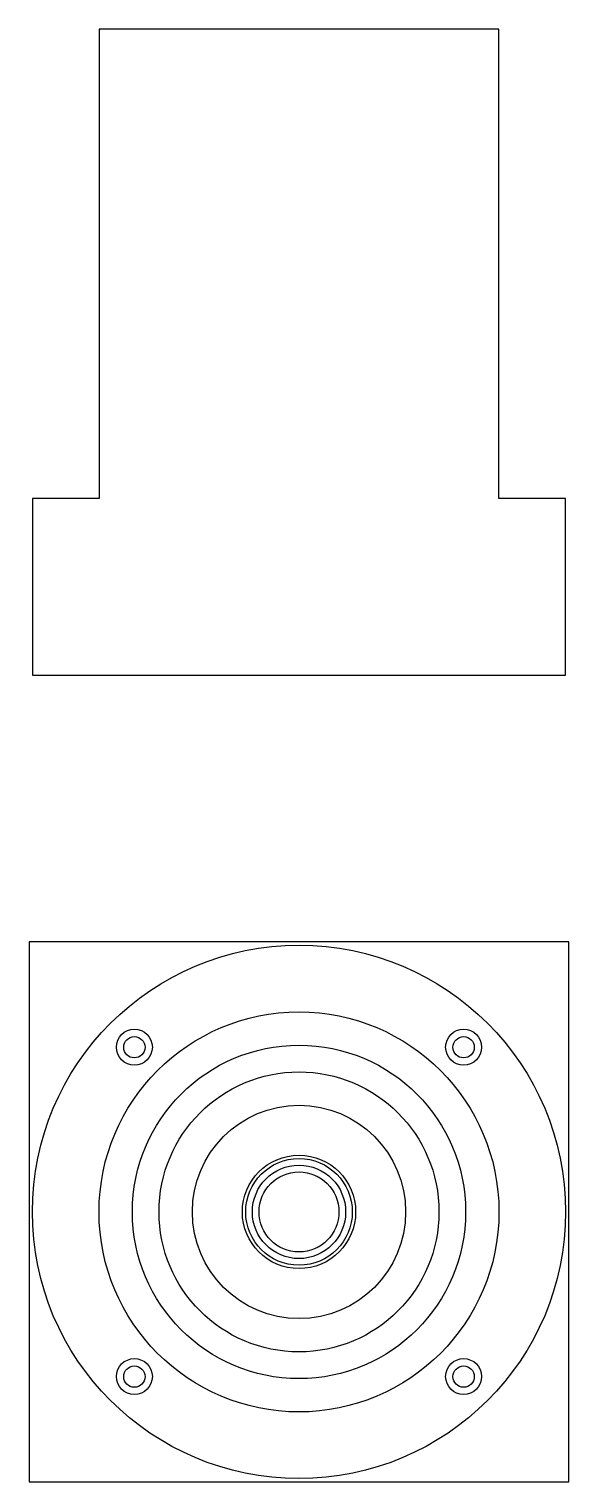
# Model space of a CAD drawing. Header units: millimetres. Extents: x 80 to 160, y 60 to 277.
import ezdxf

# ---------------------------------------------------------------- set-up
doc = ezdxf.new("R2010")
doc.units = ezdxf.units.MM
doc.layers.add('GEOMETRY', color=7, linetype='Continuous')

msp = doc.modelspace()

# ---------------------------------------------------------------- linework, layer by layer
at = {"layer": 'GEOMETRY'}
for points in [[(80, 180.5), (160, 180.5), (160, 207), (150, 207), (150, 277.4), (90, 277.4), (90, 207), (80, 207)], [(79.5, 59.5), (160.5, 59.5), (160.5, 140.5), (79.5, 140.5)]]:
    msp.add_lwpolyline(points, close=True, dxfattribs=at)
for centre, radius in [((120, 100), 40), ((120, 100), 30), ((95.3, 124.7), 2.7), ((144.7, 124.7), 2.7), ((95.3, 124.7), 1.6), ((120, 100), 25), ((144.7, 124.7), 1.6), ((120, 100), 21), ((120, 100), 16), ((120, 100), 8.5), ((120, 100), 8), ((120, 100), 7), ((120, 100), 6), ((95.3, 75.3), 2.7), ((95.3, 75.3), 1.6), ((144.7, 75.3), 2.7), ((144.7, 75.3), 1.6)]:
    msp.add_circle(centre, radius, dxfattribs=at)

doc.saveas('drawing.dxf')
